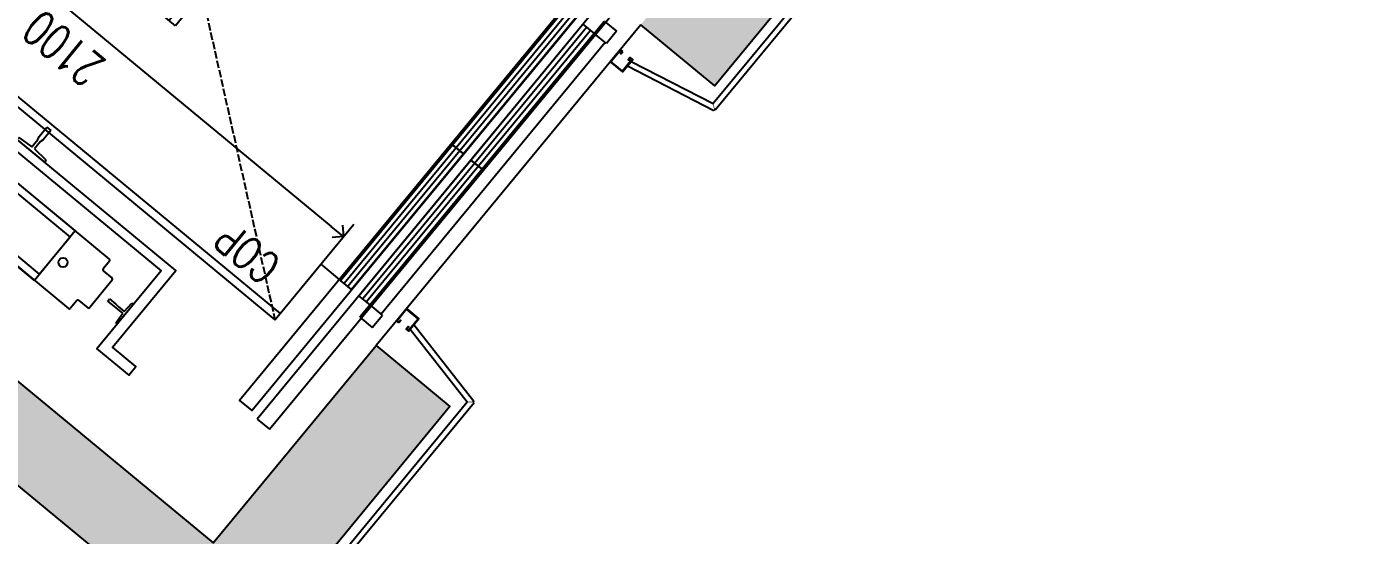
# Model space of a CAD drawing. Header units: millimetres. Extents: x 11689832 to 11802583, y 1023459 to 1173251.
# Drawn here: x 11727717 to 11731845, y 1123943 to 1125534 of the extents above; entities that cross this region are included whole.
import ezdxf
from ezdxf.enums import TextEntityAlignment as Align

# ---------------------------------------------------------------- set-up
doc = ezdxf.new("R2010")
doc.units = ezdxf.units.MM
doc.header["$MEASUREMENT"] = 0
doc.linetypes.add('xref.asix of  podium$0$xref.asix of  podium$0$ACAD_ISO02W100', pattern=[15, 12, -3])
doc.layers.get('0').update_dxf_attribs({"linetype": 'CONTINUOUS', "lineweight": 13})
doc.layers.get('Defpoints').update_dxf_attribs({"color": 5, "linetype": 'CONTINUOUS', "lineweight": 13})
doc.layers.add('KT-Net cot vach', color=6, linetype='CONTINUOUS')
doc.layers.add('thang may block', color=36, linetype='CONTINUOUS')
doc.layers.add('KT-Vat lieu', color=250, linetype='CONTINUOUS', lineweight=9)
doc.styles.add('xref.asix of  podium$0$xref.asix of  podium$0$ROMANS', font='ROMANS.SHX')
doc.styles.add('xref.asix of  podium$0$xref.asix of  podium$0$xref.N.Cot vach tang N2$0$DIM', font='vnsimli.shx', dxfattribs={"width": 0.7})
doc.dimstyles.new('xref.asix of  podium$0$xref.asix of  podium$0$xref.N.Cot vach tang N2$0$CCU 1-100 A1', dxfattribs={"dimscale": 100, "dimtxt": 2.2, "dimasz": 1, "dimexe": 1, "dimexo": 0, "dimgap": 1, "dimtad": 1, "dimdec": 0, "dimdsep": 46, "dimtxsty": 'xref.asix of  podium$0$xref.asix of  podium$0$xref.N.Cot vach tang N2$0$DIM', "dimblk1": 'xref.asix of  podium$0$xref.asix of  podium$0$xref.N.Cot vach tang N2$0$_ARCHTICK', "dimblk2": 'xref.asix of  podium$0$xref.asix of  podium$0$xref.N.Cot vach tang N2$0$_ARCHTICK', "dimsah": 1, "dimcen": 0, "dimdle": 1, "dimclrd": 256, "dimclre": 256, "dimclrt": 31, "dimadec": 0, "dimazin": 0, "dimtfac": 1, "dimtdec": 0, "dimtix": 1, "dimtmove": 2, "dimatfit": 3, "dimldrblk": 'xref.asix of  podium$0$xref.asix of  podium$0$xref.N.Cot vach tang N2$0$_ARCHTICK', "dimfxl": 8, "dimtolj": 1, "dimarcsym": 0})

# ---------------------------------------------------------------- blocks, each defined once
blk = doc.blocks.new('xref.asix of  podium$0$xref.asix of  podium$0$xref.N.Cot vach tang N2$0$_Open90')
at = {"color": 0, "linetype": 'ByBlock', "lineweight": -2}
for p, q in [((0, 0), (-1, 0)), ((-0.5, 0.5), (0, 0)), ((0, 0), (-0.5, -0.5))]:
    blk.add_line(p, q, dxfattribs=at)
blk = doc.blocks.new('*D66')
at = {"layer": 'Defpoints', "color": 0, "transparency": 16777216}
for p in [(-424.1796271950009, -515.0000000018629), (-353.0637966729702, -515.0000000018629, -3.230249313876472e-06), (-353.0637966729702, -2114.999998144806, -3.229479425215231e-06)]:
    blk.add_point(p, dxfattribs=at)
at = {"layer": 'thang may block', "color": 5, "transparency": 16777216}
for p, q in [((-353.0637966729702, -515.0000000018629), (-474.1796271950009, -515.0000000018629)), ((-424.1796271950009, -565.0000000018629), (-424.1796271950007, -1154.999998145427)), ((-424.1796271950005, -2064.999998144806), (-424.1796271950006, -1511.666664812093)), ((-353.0637966729702, -2114.999998144806), (-474.1796271950005, -2114.999998144806))]:
    blk.add_line(p, q, dxfattribs=at)
at = {"layer": 'thang may block', "color": 5, "transparency": 16777216, "xscale": 50, "yscale": 50, "zscale": 50}
for p, rotation in [((-424.1796271950009, -515.0000000018629), 90), ((-424.1796271950005, -2114.999998144806), 270)]:
    blk.add_blockref('xref.asix of  podium$0$xref.asix of  podium$0$xref.N.Cot vach tang N2$0$_Open90', p, dxfattribs=dict(at, rotation=rotation))
at = {"layer": 'thang may block', "color": 5, "transparency": 16777216, "insert": (-424.1796271875501, -1333.33333147876), "char_height": 110, "attachment_point": 5, "rotation": 90, "style": 'xref.asix of  podium$0$xref.asix of  podium$0$xref.N.Cot vach tang N2$0$DIM'}
blk.add_mtext('\\A1;1600', dxfattribs=at)
blk = doc.blocks.new('xref.asix of  podium$0$xref.asix of  podium$0$xref.N.Cot vach tang N2$0$_ARCHTICK')
at = {"color": 0, "linetype": 'ByBlock', "const_width": 0.15}
blk.add_lwpolyline([(-0.5, -0.5), (0.5, 0.5)], dxfattribs=at)
blk = doc.blocks.new('*D65')
at = {"layer": 'Defpoints', "color": 0, "transparency": 16777216}
for p in [(-2310.000006263144, -615), (-210.0000062631443, -615), (-2310.000005868766, -826.7299089804292)]:
    blk.add_point(p, dxfattribs=at)
at = {"layer": 'thang may block', "color": 5, "transparency": 16777216}
for p, q in [((-2310.000006263144, -615), (-2310.000005775634, -876.7299089804292)), ((-210.0000062631443, -615), (-210.0000057756344, -876.7299050688744)), ((-260.0000058687666, -826.7299051620066), (-2260.000005868766, -826.7299088872969))]:
    blk.add_line(p, q, dxfattribs=at)
at = {"layer": 'thang may block', "color": 5, "transparency": 16777216, "xscale": 50, "yscale": 50, "zscale": 50}
for p, rotation in [((-2310.000005868766, -826.7299089804292), 180.0000001067217), ((-210.0000058687666, -826.7299050688744), 1.067216715000541e-07)]:
    blk.add_blockref('xref.asix of  podium$0$xref.asix of  podium$0$xref.N.Cot vach tang N2$0$_Open90', p, dxfattribs=dict(at, rotation=rotation))
at = {"layer": 'thang may block', "color": 5, "transparency": 16777216, "insert": (-1260.000006064344, -721.7299070246518), "char_height": 110, "attachment_point": 5, "rotation": 1.0672170578144923e-07, "style": 'xref.asix of  podium$0$xref.asix of  podium$0$xref.N.Cot vach tang N2$0$DIM'}
blk.add_mtext('\\A1;2100', dxfattribs=at)
blk = doc.blocks.new('GFDGHGHFGEWRE')
at = {"layer": 'thang may block', "linetype": 'Continuous', "ltscale": 2}
for p, q in [((11725349.57333715, 1118422.567065824, 2.379151449698104e-08), (11725924.488019, 1117947.7809332, 2.385723521631238e-08)), ((11725361.03514561, 1118436.446076841, 2.390910860839322e-08), (11725945.31283502, 1117953.927620993, 2.385743778153083e-08)), ((11725792.51582821, 1117691.054446804, 2.385051525365871e-08), (11725924.488019, 1117947.7809332, 2.385051525365871e-08)), ((11725806.72336778, 1117679.321327131, 2.385051525365871e-08), (11725945.71570211, 1117949.704151079, 2.385051525365871e-08)), ((11725945.31283502, 1117953.927620993, 2.398303547667955e-08), (11725943.40253361, 1117951.61445249, 2.392534228887036e-08)), ((11725943.40253361, 1117951.61445249, 2.373668886666781e-08), (11725945.71570211, 1117949.704151079, 2.373611010258037e-08)), ((11725677.90596505, 1117720.839422465, 2.400248430836958e-08), (11726680.28396527, 1116893.048177802, 2.400248430836958e-08)), ((11726615.15600263, 1117011.687300195, 2.385051525365871e-08), (11726854.38563875, 1117199.290396367, 2.385051525365871e-08)), ((11726629.3635422, 1116999.95418052, 2.385051525365871e-08), (11726856.51030775, 1117178.081929219, 2.385051525365871e-08)), ((11726856.69880725, 1117197.380094956, 2.373668886666781e-08), (11726854.38563875, 1117199.290396367, 2.373611010258037e-08)), ((11727354.31937285, 1116766.972510273, 2.389326438664312e-08), (11726856.51030775, 1117178.081929219, 2.385723521631238e-08)), ((11726858.60910866, 1117199.69326346, 2.398303547667955e-08), (11726856.69880725, 1117197.380094956, 2.392534228887036e-08)), ((11727365.78118131, 1116780.851521287, 2.400248430836958e-08), (11726858.60910866, 1117199.69326346, 2.385743778153083e-08))]:
    blk.add_line(p, q, dxfattribs=at)
at = {"layer": 'thang may block', "linetype": 'Continuous', "ltscale": 2, "const_width": 2, "elevation": 2.400248430836958e-08}
for points in [[(11725943.40253361, 1117951.61445249), (11725924.488019, 1117947.7809332)], [(11726856.69880725, 1117197.380094956), (11726856.51030775, 1117178.081929219)]]:
    blk.add_lwpolyline(points, dxfattribs=at)
at = {"layer": 'thang may block', "linetype": 'Continuous', "ltscale": 2, "elevation": 2.400248430836958e-08}
for points in [[(11725761.38630954, 1117664.885477049), (11725755.01863818, 1117657.174915372), (11725793.57144655, 1117625.336558535), (11725825.40980339, 1117663.889366913), (11725786.85699501, 1117695.727723751), (11725780.48932365, 1117688.017162076), (11725788.19988532, 1117681.649490707), (11725789.21871274, 1117682.883180575), (11725782.74184093, 1117688.232024523), (11725787.07185746, 1117693.475206465), (11725823.15728611, 1117663.674504465), (11725793.3565841, 1117627.589075822), (11725757.27115546, 1117657.389777823), (11725761.60117199, 1117662.63295976), (11725768.0780438, 1117657.284115812), (11725769.09687122, 1117658.517805681)], [(11726609.55168992, 1116964.438656872), (11726603.18401856, 1116956.728095195), (11726564.63121018, 1116988.566452032), (11726596.46956701, 1117027.119260411), (11726635.02237539, 1116995.280903573), (11726628.65470403, 1116987.570341898), (11726620.94414235, 1116993.938013266), (11726621.96296977, 1116995.171703133), (11726628.43984158, 1116989.822859184), (11726632.76985811, 1116995.066041125), (11726596.68442946, 1117024.866743125), (11726566.88372746, 1116988.781314481), (11726602.96915611, 1116958.980612484), (11726607.29917264, 1116964.22379442), (11726600.82230083, 1116969.572638371), (11726601.84112825, 1116970.806328238)]]:
    blk.add_lwpolyline(points, close=True, dxfattribs=at)
blk = doc.blocks.new('xref.asix of  podium$0$xref.asix of  podium$0$TMCC')
at = {"layer": 'thang may block', "linetype": 'Continuous', "ltscale": 2}
for p, q in [((-1794.174414799549, -141.392000194639, 9.413380290367837e-06), (-1794.174414797686, -110.6079990882427, 9.413380290367837e-06)), ((-978.4333909377456, -105.9999987129122, 9.413380290367837e-06), (-1789.56641479861, -105.9999990873039, 9.413380290367837e-06)), ((-1652.000006263144, -306.0000000018626, 9.413380290367837e-06), (-1652.000006263144, -106, 9.413380290367837e-06)), ((-1652.000006263144, -106, 9.413380290367837e-06), (-1118.000006263144, -106, 9.413380290367837e-06)), ((-1118.000006263144, -106, 9.413380290367837e-06), (-1118.000006263144, -306, 9.413380290367837e-06)), ((-973.8253909368068, -141.3919998221099, 9.413380290367837e-06), (-973.8253909368068, -110.6079987157136, 9.413380290367837e-06)), ((-1938.250006262213, -164.75, 9.413380290367837e-06), (-1932.250006263144, -167.2500000018626, 9.413380290367837e-06)), ((-1938.250006263144, -247.25, 9.413380290367837e-06), (-1938.250006262213, -164.75, 9.413380290367837e-06)), ((-1839.268615574576, -261.392000194639, 9.413380290367837e-06), (-1839.26861557737, -150.6080001946539, 9.413380290367837e-06)), ((-1798.782414798625, -146.0000001937151, 9.413380290367837e-06), (-1834.660615578294, -146.0000001955777, 9.413380290367837e-06)), ((-1652.000006262213, -281, 9.413380290367837e-06), (-1652.000006263144, -130.9999999981374, 9.413380290367837e-06)), ((-1652.000006263144, -130.9999999981374, 9.413380290367837e-06), (-1118.000006263144, -131, 9.413380290367837e-06)), ((-1118.000006263144, -131, 9.413380290367837e-06), (-1118.000006263144, -281, 9.413380290367837e-06)), ((-933.87661557924, -145.9999998211861, 9.413380290367837e-06), (-969.2173909377307, -145.9999998211861, 9.413380290367837e-06)), ((-929.2686155736446, -261.3919998221099, 9.413380290367837e-06), (-929.2686155783013, -150.6079998221248, 9.413380290367837e-06)), ((-837.7500062631443, -167.2499999981374, 9.413380290367837e-06), (-831.750006262213, -164.75, 9.413380290367837e-06)), ((-831.750006262213, -164.75, 9.413380290367837e-06), (-831.7500062631443, -247.25, 9.413380290367837e-06)), ((-1932.250006263144, -167.2500000018626, 9.413380290367837e-06), (-1930.050006262027, -202.2500000018626, 9.413380290367837e-06)), ((-1930.050006262027, -202.2500000018626, 9.413380290367837e-06), (-1905.400006262586, -202.2500000018626, 9.413380290367837e-06)), ((-1905.400006262586, -202.2500000018626, 9.413380290367837e-06), (-1895.400006263517, -202, 9.413380290367837e-06)), ((-1895.400006263517, -202, 9.413380290367837e-06), (-1870.000006262213, -201.5000000018626, 9.413380290367837e-06)), ((-1870.000006262213, -201.5000000018626, 9.413380290367837e-06), (-1870.000006262213, -210.5000000018626, 9.413380290367837e-06)), ((-900.0000062631443, -210.5, 9.413380290367837e-06), (-900.0000062631443, -201.4999999981374, 9.413380290367837e-06)), ((-900.0000062631443, -201.4999999981374, 9.413380290367837e-06), (-874.6000062627718, -201.5, 9.413380290367837e-06)), ((-874.6000062627718, -201.5, 9.413380290367837e-06), (-864.6000062618405, -202.25, 9.413380290367837e-06)), ((-864.6000062618405, -202.25, 9.413380290367837e-06), (-839.9500062623993, -202.2500000018626, 9.413380290367837e-06)), ((-839.9500062623993, -202.2500000018626, 9.413380290367837e-06), (-837.7500062631443, -167.2499999981374, 9.413380290367837e-06)), ((-2515.000006263144, -215.0000000018626, 9.413380290367837e-06), (-2515.000006263144, -2440, 9.413380290367837e-06)), ((-2465.000006262213, -215.0000000018626, 9.413380290367837e-06), (-2515.000006263144, -215.0000000018626, 9.413380290367837e-06)), ((-2465.000006263144, -2440, 9.413380290367837e-06), (-2465.000006262213, -215.0000000018626, 9.413380290367837e-06)), ((-1932.250006263144, -244.7499999981374, 9.413380290367837e-06), (-1938.250006263144, -247.25, 9.413380290367837e-06)), ((-1930.050006262027, -209.75, 9.413380290367837e-06), (-1932.250006263144, -244.7499999981374, 9.413380290367837e-06)), ((-1905.400006262586, -209.75, 9.413380290367837e-06), (-1930.050006262027, -209.75, 9.413380290367837e-06)), ((-1895.400006262586, -210.5, 9.413380290367837e-06), (-1905.400006262586, -209.75, 9.413380290367837e-06)), ((-1870.000006262213, -210.5000000018626, 9.413380290367837e-06), (-1895.400006262586, -210.5, 9.413380290367837e-06)), ((-874.6000062637031, -210, 9.413380290367837e-06), (-900.0000062631443, -210.5, 9.413380290367837e-06)), ((-864.6000062618405, -209.7500000018626, 9.413380290367837e-06), (-874.6000062637031, -210, 9.413380290367837e-06)), ((-839.9500062633306, -209.7500000018626, 9.413380290367837e-06), (-864.6000062618405, -209.7500000018626, 9.413380290367837e-06)), ((-837.7500062631443, -244.7500000018626, 9.413380290367837e-06), (-839.9500062633306, -209.7500000018626, 9.413380290367837e-06)), ((-831.7500062631443, -247.25, 9.413380290367837e-06), (-837.7500062631443, -244.7500000018626, 9.413380290367837e-06)), ((-1798.782414796762, -266.0000001937151, 9.413380290367837e-06), (-1834.660615574569, -266.0000001955777, 9.413380290367837e-06)), ((-1794.174414796755, -301.3919990900904, 9.413380290367837e-06), (-1794.174414796755, -270.6080001927912, 9.413380290367837e-06)), ((-1118.000006263144, -281, 9.413380290367837e-06), (-1652.000006262213, -281, 9.413380290367837e-06)), ((-973.8253909377381, -301.3919987138361, 9.413380290367837e-06), (-973.8253909358755, -270.6079998202622, 9.413380290367837e-06)), ((-933.8766155755147, -265.9999998193234, 9.413380290367837e-06), (-969.2173909349367, -265.9999998211861, 9.413380290367837e-06)), ((-978.4333909377456, -305.9999987147748, 9.413380290367837e-06), (-1789.56641479861, -305.9999990891665, 9.413380290367837e-06)), ((-1118.000006263144, -306, 9.413380290367837e-06), (-1652.000006263144, -306.0000000018626, 9.413380290367837e-06)), ((-1439.500006262213, -419.0000000018626, 9.413380290367837e-06), (-1442.000006264076, -411, 9.413380290367837e-06)), ((-1442.000006264076, -411, 9.413380290367837e-06), (-1328.000006263144, -411, 9.413380290367837e-06)), ((-1328.000006263144, -411, 9.413380290367837e-06), (-1330.500006263144, -419.0000000018626, 9.413380290367837e-06)), ((-1390.000006262213, -423, 9.413380290367837e-06), (-1439.500006262213, -419.0000000018626, 9.413380290367837e-06)), ((-1393.000006263144, -462, 9.413380290367837e-06), (-1390.000006262213, -452.0000000018626, 9.413380290367837e-06)), ((-1390.000006262213, -452.0000000018626, 9.413380290367837e-06), (-1390.000006262213, -423, 9.413380290367837e-06)), ((-1330.500006263144, -419.0000000018626, 9.413380290367837e-06), (-1380.000006263144, -423, 9.413380290367837e-06)), ((-1380.000006263144, -423, 9.413380290367837e-06), (-1380.000006263144, -452, 9.413380290367837e-06)), ((-1380.000006263144, -452, 9.413380290367837e-06), (-1377.000006263144, -462, 9.413380290367837e-06)), ((-185.000006262213, -490, 9.413380290367837e-06), (-2310.000006262213, -490, 9.413380290367837e-06)), ((-2310.000006262213, -490, 9.413380290367837e-06), (-2310.000006263144, -515, 9.413380290367837e-06)), ((-1393.000006263144, -500, 9.413380290367837e-06), (-1393.000006263144, -462, 9.413380290367837e-06)), ((-1377.000006263144, -462, 9.413380290367837e-06), (-1377.000006263144, -500, 9.413380290367837e-06)), ((-185.0000062631443, -2140, 9.413380290367837e-06), (-185.000006262213, -490, 9.413380290367837e-06)), ((-210.0000062631443, -515, 9.413380290367837e-06), (-2310.000006263144, -515, 9.413380290367837e-06)), ((-2310.000006263144, -515, 9.413380290367837e-06), (-2310.000006263144, -715, 9.413380290367837e-06)), ((-1377.000006263144, -500, 9.413380290367837e-06), (-1393.000006263144, -500, 9.413380290367837e-06)), ((-210.000006262213, -2115.000000003725, 9.413380290367837e-06), (-210.0000062631443, -515, 9.413380290367837e-06)), ((-2510.000008399598, -665.0000000018626, 9.413380290367837e-06), (-2560.000008398667, -665, 9.413380290367837e-06)), ((-2560.000008398667, -665, 9.413380290367837e-06), (-2560.000008398667, -715.0000000018626, 9.413380290367837e-06)), ((-2510.000008398667, -715.0000000018626, 9.413380290367837e-06), (-2510.000008399598, -665.0000000018626, 9.413380290367837e-06)), ((-2560.000008398667, -715.0000000018626, 9.413380290367837e-06), (-2510.000008398667, -715.0000000018626, 9.413380290367837e-06)), ((-2555.000006262213, -1815, 9.413380290367837e-06), (-2555.000006263144, -715, 9.413380290367837e-06)), ((-2310.000006263144, -715, 9.413380290367837e-06), (-2385.000006263144, -715.0000000018626, 9.413380290367837e-06)), ((-1485.000006262213, -1000.000000001863, 9.413380290367837e-06), (-1285.000006263144, -1000, 9.413380290367837e-06)), ((-1485.000006262213, -1530.000000001863, 9.413380290367837e-06), (-1485.000006262213, -1000.000000001863, 9.413380290367837e-06)), ((-1460.000006263144, -1000.000000001863, 9.413380290367837e-06), (-1310.000006263144, -1000, 9.413380290367837e-06)), ((-1460.000006263144, -1530, 9.413380290367837e-06), (-1460.000006263144, -1000.000000001863, 9.413380290367837e-06)), ((-1310.000006263144, -1000, 9.413380290367837e-06), (-1310.000006263144, -1530, 9.413380290367837e-06)), ((-1285.000006263144, -1000, 9.413380290367837e-06), (-1285.000006263144, -1530, 9.413380290367837e-06)), ((-1285.000006263144, -1530, 9.413380290367837e-06), (-1485.000006262213, -1530.000000001863, 9.413380290367837e-06)), ((-1310.000006263144, -1530, 9.413380290367837e-06), (-1460.000006263144, -1530, 9.413380290367837e-06)), ((-2560.000008399598, -1865, 9.413380290367837e-06), (-2560.000008398667, -1815, 9.413380290367837e-06)), ((-2560.000008398667, -1815, 9.413380290367837e-06), (-2510.000008399598, -1815.000000001863, 9.413380290367837e-06)), ((-2510.000008399598, -1815.000000001863, 9.413380290367837e-06), (-2510.000008399598, -1865, 9.413380290367837e-06)), ((-2385.000006262213, -1815.000000001863, 9.413380290367837e-06), (-2310.000006262213, -1815, 9.413380290367837e-06)), ((-2310.000006262213, -1815, 9.413380290367837e-06), (-2310.000006262213, -2115.000000001863, 9.413380290367837e-06)), ((-2510.000008399598, -1865, 9.413380290367837e-06), (-2560.000008399598, -1865, 9.413380290367837e-06)), ((-2310.000006262213, -2115.000000001863, 9.413380290367837e-06), (-210.000006262213, -2115.000000003725, 9.413380290367837e-06)), ((-2310.000006262213, -2115.000000001863, 9.413380290367837e-06), (-2310.000006262213, -2140, 9.413380290367837e-06)), ((-2310.000006262213, -2140, 9.413380290367837e-06), (-185.0000062631443, -2140, 9.413380290367837e-06)), ((-1393.000006263144, -2218, 9.413380290367837e-06), (-1393.000006264076, -2180, 9.413380290367837e-06)), ((-1393.000006264076, -2180, 9.413380290367837e-06), (-1377.000006263144, -2180, 9.413380290367837e-06)), ((-1377.000006263144, -2180, 9.413380290367837e-06), (-1377.000006263144, -2218, 9.413380290367837e-06)), ((-1390.000006263144, -2228.000000001863, 9.413380290367837e-06), (-1393.000006263144, -2218, 9.413380290367837e-06)), ((-1390.000006263144, -2257.000000001863, 9.413380290367837e-06), (-1390.000006263144, -2228.000000001863, 9.413380290367837e-06)), ((-1377.000006263144, -2218, 9.413380290367837e-06), (-1380.000006262213, -2228.000000001863, 9.413380290367837e-06)), ((-1380.000006262213, -2228.000000001863, 9.413380290367837e-06), (-1380.000006262213, -2257, 9.413380290367837e-06)), ((-1442.000006263144, -2269.000000003725, 9.413380290367837e-06), (-1439.500006262213, -2261, 9.413380290367837e-06)), ((-1328.000006263144, -2269, 9.413380290367837e-06), (-1442.000006263144, -2269.000000003725, 9.413380290367837e-06)), ((-1439.500006262213, -2261, 9.413380290367837e-06), (-1390.000006263144, -2257.000000001863, 9.413380290367837e-06)), ((-1380.000006262213, -2257, 9.413380290367837e-06), (-1330.500006263144, -2261, 9.413380290367837e-06)), ((-1330.500006263144, -2261, 9.413380290367837e-06), (-1328.000006263144, -2269, 9.413380290367837e-06)), ((-2515.000006263144, -2440, 9.413380290367837e-06), (-2465.000006263144, -2440, 9.413380290367837e-06))]:
    blk.add_line(p, q, dxfattribs=at)
at = {"layer": 'thang may block', "linetype": 'xref.asix of  podium$0$xref.asix of  podium$0$ACAD_ISO02W100', "ltscale": 2}
for p, q in [((-185.000006262213, -490, 9.413380290367837e-06), (-2310.000006263144, -2127.500000001863, 9.413380290367837e-06)), ((-185.0000062631443, -2140, 9.413380290367837e-06), (-2310.000006262213, -490, 9.413380290367837e-06))]:
    blk.add_line(p, q, dxfattribs=at)
at = {"layer": 'thang may block', "linetype": 'Continuous', "ltscale": 2, "elevation": 9.413380290367837e-06}
for points in [[(-1385.000006262213, -411), (-796.7500062631443, -411), (-796.750006262213, -100.0000000018626), (-701.750006262213, -100.0000000018626), (-701.750006262213, -65), (-831.7500062631443, -65.00000000186265), (-831.7500062631443, -381.0000000018626), (-1385.000006263144, -381.0000000018626), (-1938.250006263144, -380.9999999981374), (-1938.250006262213, -65.00000000186265), (-2068.250006262213, -65.00000000186265), (-2068.250006263144, -100), (-1973.250006263144, -100), (-1973.250006262213, -411), (-1385.000006262213, -411)], [(-2385.000006262213, -2430.000000001863), (-2385.000006262213, -225), (-2435.000006262213, -225.0000000018626), (-2435.000006262213, -2430.000000001863)], [(-2510.000008398667, -715.0000000018626), (-2465.000006263144, -715.0000000018626), (-2465.000006263144, -1265), (-2510.000008399598, -1265.000000001863)], [(-2435.000006263144, -715), (-2390.000006262213, -715), (-2390.000006263144, -1265), (-2435.000006263144, -1265)], [(-2510.000008399598, -1265.000000001863), (-2465.000006263144, -1265), (-2465.000006263144, -1815), (-2510.000008399598, -1815.000000001863)], [(-2435.000006263144, -1265), (-2390.000006263144, -1265), (-2390.000006263144, -1815), (-2435.000006263144, -1815)], [(-1385.000006263144, -2269), (-1210.000006263144, -2269), (-1210.000006262213, -2465), (-1385.000006263144, -2465.000000001863), (-1560.000006263144, -2465.000000001863), (-1560.000006263144, -2269.000000001863), (-1385.000006263144, -2269)]]:
    blk.add_lwpolyline(points, close=True, dxfattribs=at)
for points in [[(-2495.000006263144, -1265), (-2495.000006263144, -715)], [(-2480.000006262213, -1265.000000001863), (-2480.000006263144, -715)], [(-2420.000006262213, -1265), (-2420.000006262213, -715)], [(-2405.000006263144, -1265), (-2405.000006263144, -715.0000000018626)], [(-2495.000006263144, -1815), (-2495.000006263144, -1265)], [(-2480.000006263144, -1815.000000001863), (-2480.000006262213, -1265.000000001863)], [(-2420.000006263144, -1815), (-2420.000006262213, -1265)], [(-2405.000006263144, -1815.000000001863), (-2405.000006263144, -1265)]]:
    blk.add_lwpolyline(points, dxfattribs=at)
at = {"layer": 'thang may block', "linetype": 'Continuous', "ltscale": 2}
for centre, radius in [((-1685.000006264076, -205.9999999981374, 9.413380290367837e-06), 14.5), ((-1085.000006262213, -206, 9.413380290367837e-06), 17.5)]:
    blk.add_circle(centre, radius, dxfattribs=at)
for centre, radius, start, end in [((-1789.566414797679, -110.6079990882427, 9.413380290367837e-06), 4.607999999791002, 90, 180.0000001067217), ((-978.4333909368142, -110.6079987157136, 9.413380290367837e-06), 4.608000000340304, 1.067217057814492e-07, 90), ((-1834.660615578294, -150.6080001965165, 9.413380290367837e-06), 4.608000000157356, 90, 180.0000001067217), ((-1798.782414800487, -141.392000194639, 9.413380290367837e-06), 4.60799999993022, 270, 1.067217057814492e-07), ((-969.2173909395933, -141.3919998183846, 9.413380290367837e-06), 4.608000000069674, 180.0000001067217, 270), ((-933.8766155783087, -150.6079998202622, 9.413380290367837e-06), 4.608000000340514, 1.067217057814492e-07, 90), ((-1834.660615574569, -261.392000194639, 9.413380290367837e-06), 4.607999999978258, 180.0000001067217, 270), ((-1798.782414795831, -270.6080001965165, 9.413380290367837e-06), 4.607999999790949, 1.067217057814492e-07, 90), ((-969.2173909349367, -270.6079998202622, 9.413380290367837e-06), 4.608000000253027, 90, 180.0000001067217), ((-933.8766155745834, -261.3919998221099, 9.413380290367837e-06), 4.607999999838647, 270, 1.067217057814492e-07), ((-1789.56641479861, -301.391999091953, 9.413380290367837e-06), 4.607999999520397, 180.0000001067217, 270), ((-978.4333909368142, -301.3919987156987, 9.413380290367837e-06), 4.607999999934202, 270, 1.067217057814492e-07)]:
    blk.add_arc(centre, radius, start, end, dxfattribs=at)
at = {"layer": 'thang may block', "linetype": 'Continuous', "ltscale": 2, "style": 'xref.asix of  podium$0$xref.asix of  podium$0$ROMANS', "width": 0.75}
for p in [(-2110.000006263144, -595, 9.413380290367837e-06), (-2110.000006262213, -2035.000000001863, 9.413380290367837e-06)]:
    blk.add_text('COP', height=99.99999999999999, rotation=1.067217057814492e-07, dxfattribs=at).set_placement(p, align=Align.MIDDLE)
at = {"layer": 'thang may block', "color": 5}
dim = blk.add_linear_dim(base=(-424.1796271950009, -515.0000000018629, 1.264362960424431e-05), p1=(-353.0637966729701, -2114.999998144805, 9.414150179029077e-06), p2=(-353.0637966729701, -515.0000000018626, 9.413380290367837e-06), angle=270, dimstyle='xref.asix of  podium$0$xref.asix of  podium$0$xref.N.Cot vach tang N2$0$CCU 1-100 A1', override={"dimscale": 50, "dimblk1": 'xref.asix of  podium$0$xref.asix of  podium$0$xref.N.Cot vach tang N2$0$_Open90', "dimblk2": 'xref.asix of  podium$0$xref.asix of  podium$0$xref.N.Cot vach tang N2$0$_Open90', "dimclrd": 5, "dimclre": 5, "dimclrt": 5, "dimlwd": 65535, "dimlwe": 65535}, dxfattribs=at)
dim.commit()
dim.dimension.update_dxf_attribs({"geometry": '*D66', "text_midpoint": (-424.1796271875501, -1333.33333147876, 1.264362960424431e-05), "dimtype": 128})
dim = blk.add_linear_dim(base=(-2310.000005868766, -826.7299089804292, 9.413380290367837e-06), p1=(-210.0000062631443, -615, 9.413380290367837e-06), p2=(-2310.000006263144, -615, 9.413380290367837e-06), angle=180.0000001067217, dimstyle='xref.asix of  podium$0$xref.asix of  podium$0$xref.N.Cot vach tang N2$0$CCU 1-100 A1', override={"dimscale": 50, "dimblk1": 'xref.asix of  podium$0$xref.asix of  podium$0$xref.N.Cot vach tang N2$0$_Open90', "dimblk2": 'xref.asix of  podium$0$xref.asix of  podium$0$xref.N.Cot vach tang N2$0$_Open90', "dimclrd": 5, "dimclre": 5, "dimclrt": 5, "dimlwd": 65535, "dimlwe": 65535}, dxfattribs=at)
dim.commit()
dim.dimension.update_dxf_attribs({"geometry": '*D65', "text_midpoint": (-1260.000006064344, -721.7299070246518, 9.413380290367837e-06)})

msp = doc.modelspace()

# ---------------------------------------------------------------- hatches: boundary and pattern name
at = {"layer": 'KT-Vat lieu'}
h = msp.add_hatch(dxfattribs=at)
h.set_pattern_fill('BTCT', color=256, scale=40, angle=45)
h.set_pattern_definition([(94.99999999999984, (11806756.15173641, 1015288.920659328), (220.6207996688883, 185.122831524787), [29.99999999999999, -329.9999999999999]), (40.00000000000002, (11806756.15173641, 1015288.920659328), (-251.9968669563544, 173.5072598392109), [24, -264]), (145.4514, (11806774.53680122, 1015304.347562719), (-31.37578744777068, 358.6301128797879), [25.496076, -280.4568448]), (91.18419999999917, (11806699.58319392, 1015345.489201823), (348.6772000364789, 255.0455060785893), [44.99999999999994, -494.9999999999995]), (141.6356, (11806728.63964048, 1015366.742975652), (-11.15960598922027, 539.8846757617431), [38.2441152, -420.6852]), (36.18420000000004, (11806699.58319392, 1015345.489201823), (-11.16002754930105, 539.8846671660984), [36, -396]), (66, (11806742.00960079, 1015359.631337447), (282.708628845721, 54.95299058710798), [29.99999999999977, -329.9999999999962]), (11.00000000000003, (11806742.00960079, 1015359.631337447), (-136.2834372247816, 273.9233741595065), [24, -264]), (116.4514, (11806765.56865614, 1015364.210738304), (146.4254468053138, 328.8762478957721), [25.496076, -280.4568448]), (82.50000000000001, (11806756.15173641, 1015288.920659328), (-90.71727412253608, 97.5959270450189), [0, -260.7999999999962, 0, -267.9999999999962, 0, -264.9999999999962]), (52.49999999999999, (11806756.15173641, 1015288.920659328), (-37.14917688098404, 185.9637799601454), [0, -152.8, 0, -254.8, 0, -101]), (12.5, (11806693.07781153, 1015225.846734446), (157.3672669276824, 144.6083047259443), [0, -100, 0, -312, 0, -414]), (2.499999999999997, (11806664.79354028, 1015197.562463199), (136.6359932793865, 193.2639227495796), [0, -130, 0, -207.2, 0, -294]), (90, (11806756.15173641, 1015288.920659328), (-150, 0), []), (90, (11806806.15173633, 1015338.920659244), (-150, 0), [])])
h.paths.add_polyline_path([(11725813.04669474, 1121889.083891458), (11726004.07687109, 1122120.400787153), (11725078.80942641, 1122884.521348214), (11724887.77926493, 1122653.204470515)], flags=17)
h.paths.add_polyline_path([(11735360.4755549, 1121396.916496376), (11735591.79240634, 1121205.886356708), (11735973.85268637, 1121668.52005892), (11735742.53583496, 1121859.550198564)])
h.paths.add_polyline_path([(11735591.79240634, 1121205.886356709), (11735360.47555484, 1121396.91649642), (11730263.15461477, 1115224.611808142), (11728142.75014312, 1116975.721421821), (11731743.66819487, 1121336.043967796), (11731011.16483203, 1121940.97274378), (11730851.97304891, 1121748.208701003), (11731391.7123687, 1121302.471708338), (11729608.76448361, 1119143.514531314), (11727604.01841031, 1120799.109042721), (11729386.96632373, 1122958.066252557), (11729849.60002643, 1122576.005973112), (11730008.79180955, 1122768.770015889), (11728659.44350937, 1123883.112498133), (11729041.50378901, 1124345.746200671), (11728810.18693766, 1124536.776340394), (11728300.77323154, 1123919.931403626), (11726141.81595234, 1125702.87937435), (11727956.60227974, 1127900.389462112), (11730115.55955897, 1126117.441491375), (11729637.98420974, 1125539.149362947), (11729869.30106109, 1125348.119223224), (11730537.90655002, 1126157.728203025), (11727260.91782368, 1128863.988514861), (11727069.88768396, 1128632.671663513), (11727725.28542839, 1128091.419601835), (11725910.49910099, 1125893.909514061), (11725255.1013563, 1126435.161575917), (11723249.284889, 1124006.334636968), (11723885.40624242, 1123481.001742647), (11724076.43639117, 1123712.318604921), (11723671.63188333, 1124046.621352393), (11725327.22642752, 1126051.367397466), (11729066.84890913, 1122963.046867626), (11727411.25436487, 1120958.300822609), (11727006.44990633, 1121292.603530446), (11726815.41971725, 1121061.286619327), (11729417.73426215, 1118912.197574505), (11727790.79432162, 1116942.149158328), (11730335.27968319, 1114840.817625578)])

# ---------------------------------------------------------------- linework, layer by layer
at = {"layer": 'KT-Net cot vach'}
for points in [[(11730537.90655002, 1126157.728203025), (11729869.30106109, 1125348.119223224), (11729637.98420974, 1125539.149362947)], [(11727411.25436487, 1120958.300822609), (11729066.84890913, 1122963.046867626), (11725327.22642752, 1126051.367397466)], [(11726141.81595234, 1125702.87937435), (11728300.77323154, 1123919.931403626), (11728810.18693766, 1124536.776340394), (11729041.50378901, 1124345.746200671), (11728659.44350937, 1123883.112498133), (11730008.79180955, 1122768.770015889), (11729849.60002643, 1122576.005973112), (11729386.96632373, 1122958.066252557), (11727604.01841031, 1120799.109042721), (11729608.76448361, 1119143.514531314), (11731391.7123687, 1121302.471708338), (11730851.97304891, 1121748.208701003), (11731011.16483203, 1121940.97274378), (11731743.66819487, 1121336.043967796), (11728142.75014539, 1116975.721422825), (11730263.15461331, 1115224.611806468), (11735742.53583496, 1121859.550198564), (11735973.85268637, 1121668.52005892), (11730335.27968149, 1114840.817623519), (11727790.79432444, 1116942.149159465), (11729417.73426215, 1118912.197574505), (11726815.41971725, 1121061.286619327)]]:
    msp.add_lwpolyline(points, dxfattribs=at)

# ---------------------------------------------------------------- block references
at = {"layer": 'KT-Net cot vach', "rotation": 270.0000006423243}
msp.add_blockref('GFDGHGHFGEWRE', (10611917.00729588, 12851217.04778454, -2.400248430836958e-08), dxfattribs=at)
at = {"layer": 'thang may block', "rotation": 140.4488270598706}
msp.add_blockref('xref.asix of  podium$0$xref.asix of  podium$0$TMCC', (11726400.94105536, 1125710.553970775, -9.413380290367837e-06), dxfattribs=at)

doc.saveas('drawing.dxf')
